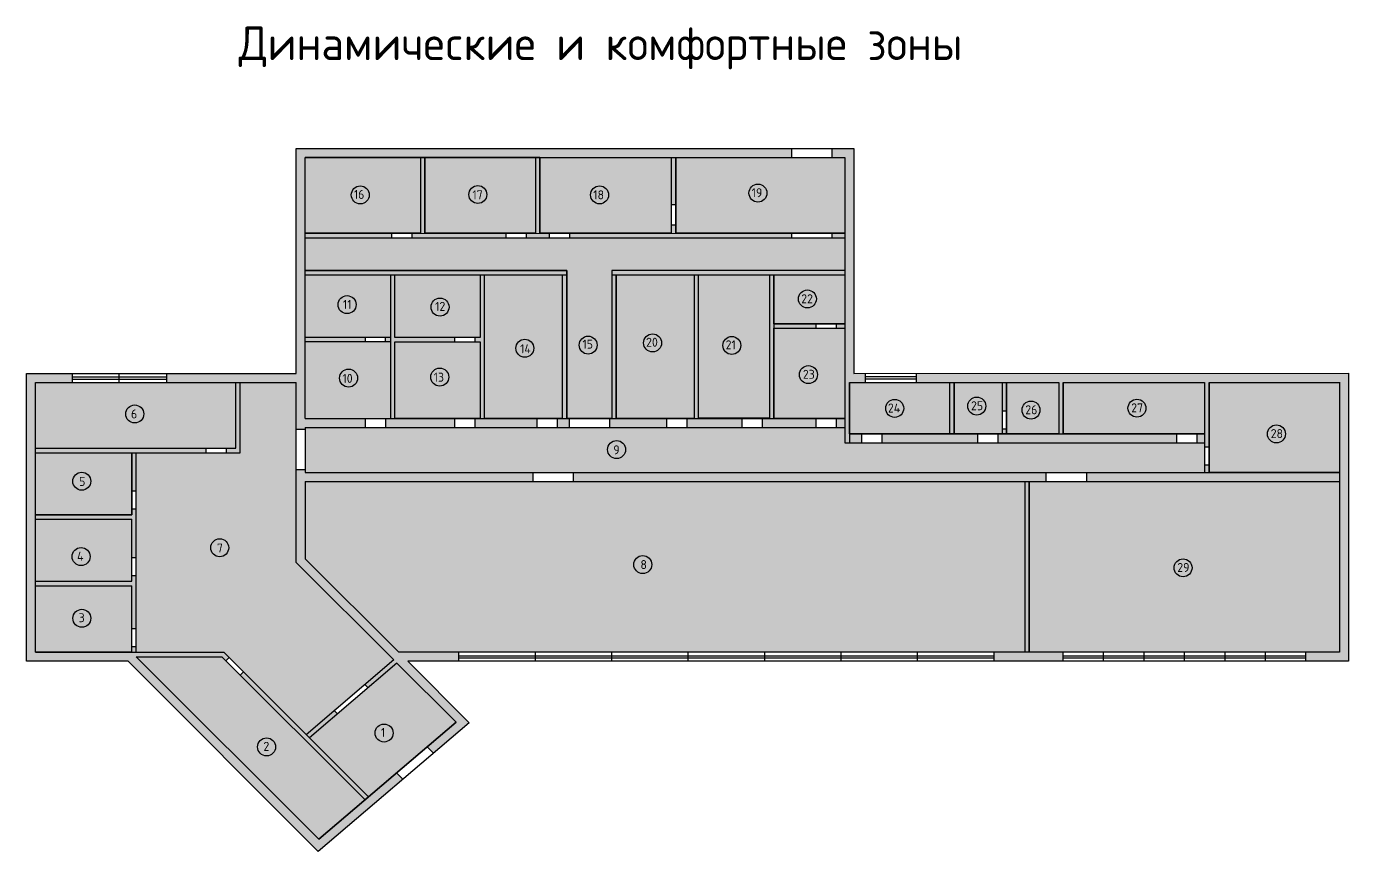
# Model space of a CAD drawing. Header units: millimetres. Extents: x 1 to 862718, y -200795 to 126771.
# Drawn here: x 600832 to 659632, y -67266 to -30575 of the extents above; entities that cross this region are included whole.
import ezdxf

# ---------------------------------------------------------------- set-up
doc = ezdxf.new("R2010")
doc.units = ezdxf.units.MM
doc.header["$MEASUREMENT"] = 0
doc.styles.get("Standard").update_dxf_attribs({"font": 'GOST Common.ttf'})

msp = doc.modelspace()

# ---------------------------------------------------------------- hatches: boundary and pattern name
at = {"true_color": 0x636466}
h = msp.add_hatch(color=251, dxfattribs=at)
h.dxf.hatch_style = 1
h.paths.add_polyline_path([(659632, -45999.6), (640395, -46002.3), (640395, -46402.3), (659232, -46399.6), (659232, -58406.5), (657723.5, -58406.5), (657723.5, -58806.5), (659632, -58806.5)])
h.paths.add_polyline_path([(659232, -50406.5), (647972.5, -50406.5), (647972.5, -50806.5), (659232, -50806.5)], flags=17)
h.paths.add_polyline_path([(653432, -46400.5), (653232, -46400.5), (653232, -49270.5), (653432, -49270.5)], flags=17)
h.paths.add_polyline_path([(653232, -48693), (652883.5, -48693), (652883.5, -49093), (653232, -49093)], flags=17)
h.paths.add_polyline_path([(653432, -50070.5), (653232, -50070.5), (653232, -50406.5), (653432, -50406.5)], flags=17)
h.paths.add_polyline_path([(602863.5, -46006.5), (600832, -46006.5), (600832, -58806.5), (605350.6, -58806.5), (613810.3, -67266.2), (617578.4, -64052.3), (617294.6, -63768.6), (613831.9, -66722.1), (605716.3, -58606.5), (609529, -58606.5), (609706.2, -58783.8), (609847.7, -58642.3), (609611.8, -58406.5), (605516.3, -58406.5), (605516.3, -58406.5), (601232, -58406.5), (601232, -46406.5), (602863.5, -46406.5)])
h.paths.add_polyline_path([(613419.4, -62214.1), (610484.1, -59278.7), (610342.6, -59420.2), (615889.5, -64967), (616042.2, -64836.8)], flags=17)
h.paths.add_polyline_path([(617309.4, -58885.9), (617167.5, -58744.1), (615888.2, -59838.9), (616029.9, -59980.6)], flags=17)
h.paths.add_polyline_path([(614670.1, -61144), (614528.6, -61002.6), (613278.1, -62072.8), (613419.4, -62214.1)], flags=17)
h.paths.add_polyline_path([(617795.7, -58806.5), (620051, -58806.5), (620051, -58406.5), (617395.7, -58406.5), (613232, -54242.8), (613232, -50806.5), (623347.4, -50806.5), (623347.4, -50406.5), (613232, -50406.5), (613232, -50296.5), (612832, -50296.5), (612832, -54408.5), (619937.7, -61514.2), (618656.4, -62607.1), (618940.1, -62890.8), (620526.7, -61537.5)])
h.paths.add_polyline_path([(646172.5, -50406.5), (645189, -50406.5), (629455.6, -50406.5), (625147.4, -50406.5), (625147.4, -50806.5), (646172.5, -50806.5)])
h.paths.add_polyline_path([(645432, -50806.5), (645232, -50806.5), (645232, -58406.5), (645432, -58406.5)], flags=17)
h.paths.add_polyline_path([(646940.5, -46401.4), (646740.5, -46401.4), (646740.5, -48693), (646940.5, -48693)], flags=16)
h.paths.add_polyline_path([(637433.6, -46402.7), (637233.6, -46402.8), (637233.6, -49093), (637433.6, -49093)])
h.paths.add_polyline_path([(637971, -48693), (637433.6, -48693), (637433.6, -49093), (637971, -49093)])
h.paths.add_polyline_path([(646923.5, -58406.5), (643851, -58406.5), (643851, -58806.5), (646923.5, -58806.5)], flags=0)
h.paths.add_polyline_path([(605716.3, -52025.5), (605516.3, -52025.5), (605516.3, -52288), (601232, -52288), (601232, -52488), (605516.3, -52488), (605516.3, -54184.5), (605716.3, -54184.5)], flags=17)
h.paths.add_polyline_path([(605716.3, -54984.5), (605516.3, -54984.5), (605516.3, -55247), (601232, -55247), (601232, -55447), (605516.3, -55447), (605516.3, -57344), (605716.3, -57344)], flags=17)
h.paths.add_polyline_path([(605716.3, -49529), (605516.3, -49529), (605516.3, -51225.5), (605716.3, -51225.5)], flags=17)
h.paths.add_polyline_path([(608829, -49329), (601232, -49329), (601232, -49529), (605516.3, -49529), (605716.3, -49529), (608829, -49529)], flags=17)
h.paths.add_polyline_path([(610344.5, -46406.5), (610144.5, -46406.5), (610144.5, -49329), (609729, -49329), (609729, -49529), (610344.5, -49529)], flags=17)
h.paths.add_polyline_path([(605716.3, -58144), (605516.3, -58144), (605516.3, -58406.5), (605716.3, -58406.5)], flags=17)
h.paths.add_polyline_path([(619882.6, -48010.1), (617220.9, -48010.1), (616793.5, -48010.1), (616793.6, -48409.5), (619882.6, -48409)], flags=17)
h.paths.add_polyline_path([(623538, -48008.5), (621009.9, -48008.9), (621009.9, -48010.1), (620782.6, -48010.1), (620782.6, -48408.9), (623538.1, -48408.5)], flags=17)
h.paths.add_polyline_path([(624969, -48008.3), (624438, -48008.3), (624438.1, -48408.3), (624969.1, -48408.3)], flags=17)
h.paths.add_polyline_path([(624864, -41421), (613232, -41422.8), (613232, -41622.8), (617020.9, -41622.8), (624864, -41621)], flags=17)
h.paths.add_polyline_path([(624864, -41621), (624665, -41621.1), (624665, -48008.3), (624865, -48008.3)], flags=17)
h.paths.add_polyline_path([(627066.5, -41620.7), (626865.5, -41620.7), (626866.5, -48008), (627066.5, -48007.9)], flags=17)
h.paths.add_polyline_path([(637232.8, -41419.1), (626865.5, -41420.7), (626865.5, -41620.7), (627066.5, -41620.7), (637232.8, -41619.1)], flags=17)
h.paths.add_polyline_path([(630722.1, -41620.1), (630523, -41620.1), (630523, -48007.4), (630723, -48007.4)], flags=17)
h.paths.add_polyline_path([(634073, -41619.6), (633873, -41619.6), (633874, -48006.9), (634074, -48006.8)], flags=17)
h.paths.add_polyline_path([(635938.5, -43794), (634073.3, -43794.3), (634073.4, -43994.4), (635938.6, -43994.1)], flags=17)
h.paths.add_polyline_path([(637233.2, -43793.8), (636838.5, -43793.9), (636838.6, -43993.9), (637233.2, -43993.9)], flags=17)
h.paths.add_polyline_path([(637233.6, -48006.3), (636839.1, -48006.4), (636839.2, -48406.4), (637233.6, -48406.3)], flags=17)
h.paths.add_polyline_path([(635939.1, -48006.5), (633546.5, -48006.9), (633546.5, -48406.9), (635939.2, -48406.5)], flags=17)
h.paths.add_polyline_path([(632646.5, -48007.1), (630202.5, -48007.4), (630202.6, -48407.4), (632646.5, -48407.1)], flags=17)
h.paths.add_polyline_path([(629302.5, -48007.6), (626769, -48008), (626769.1, -48408), (629302.6, -48407.6)], flags=17)
h.paths.add_polyline_path([(617220.9, -44606.6), (619882, -44606.6), (619882, -44406.6), (617220.9, -44406.6), (617220.9, -41622.8), (617020.9, -41622.8), (617020.9, -44406.6), (617020.9, -44606.6), (617020.9, -48009.5), (617220.9, -48009.5)], flags=17)
h.paths.add_polyline_path([(621209.9, -41621.9), (621009.9, -41621.9), (621009.9, -44406.6), (620782, -44406.6), (620782, -44606.6), (621009.9, -44606.6), (621009.9, -48008.9), (621209.9, -48008.8)], flags=17)
h.paths.add_polyline_path([(617020.9, -44406.6), (616792.9, -44406.6), (616793, -44606.6), (617020.9, -44606.6)], flags=17)
h.paths.add_polyline_path([(615892.9, -44406.6), (613231.9, -44406.6), (613231.9, -44606.6), (615893, -44606.6)], flags=17)
h.paths.add_polyline_path([(617066, -39775.3), (613232, -39775.8), (613232, -39975.8), (617066, -39975.2)], flags=17)
h.paths.add_polyline_path([(622153, -39774.6), (617966, -39775.2), (617966, -39975.1), (622153, -39974.4)], flags=17)
h.paths.add_polyline_path([(618550.8, -36406.5), (618350.8, -36406.5), (618351.2, -39775.1), (618551.2, -39775.1)], flags=17)
h.paths.add_polyline_path([(624087, -39774.3), (623053, -39774.4), (623053, -39974.3), (624087, -39974.1)], flags=17)
h.paths.add_polyline_path([(623669.5, -36406.5), (623469.5, -36406.5), (623470, -39774.4), (623670, -39774.3)], flags=17)
h.paths.add_polyline_path([(634870.6, -39772.8), (624987, -39774.2), (624987, -39974), (634870.6, -39972.4)], flags=17)
h.paths.add_polyline_path([(637232.5, -39772.4), (636670.6, -39772.5), (636670.6, -39972.2), (637232.6, -39972.1)], flags=17)
h.paths.add_polyline_path([(629706.4, -39392.4), (629506.4, -39392.4), (629506.5, -39773.5), (629706.5, -39773.5)], flags=17)
h.paths.add_polyline_path([(629706, -36406.5), (629506, -36406.5), (629506.3, -38492.4), (629706.3, -38492.4)], flags=17)
h.paths.add_polyline_path([(621234, -54908.7), (621914, -54908.7), (621914, -54026.9), (621234, -54026.9)], flags=25)
h.paths.add_polyline_path([(624268.5, -49915.7), (624748.5, -49915.7), (624748.5, -49033.9), (624268.5, -49033.9)], flags=9)
h.paths.add_polyline_path([(609160.2, -54189.2), (609640.2, -54189.2), (609640.2, -53307.4), (609160.2, -53307.4)], flags=25)
h.paths.add_polyline_path([(605342.5, -48227.2), (605822.5, -48227.2), (605822.5, -47345.4), (605342.5, -47345.4)], flags=25)
h.paths.add_polyline_path([(603035, -51227.7), (603515, -51227.7), (603515, -50345.9), (603035, -50345.9)], flags=25)
h.paths.add_polyline_path([(603015.5, -57289.2), (603495.5, -57289.2), (603495.5, -56407.4), (603015.5, -56407.4)], flags=24)
h.paths.add_polyline_path([(602964, -54332.7), (603484, -54332.7), (603484, -53450.9), (602964, -53450.9)], flags=25)
h.paths.add_polyline_path([(616456, -62389.7), (616856, -62389.7), (616856, -61507.9), (616456, -61507.9)], flags=25)
h.paths.add_polyline_path([(611232.5, -63008.7), (611712.5, -63008.7), (611712.5, -62126.9), (611232.5, -62126.9)], flags=24)
h.paths.add_polyline_path([(636670, -36006.5), (636670.1, -36406.5), (637232, -36406.5), (637233.6, -46402.8), (637433.6, -46402.7), (638137.8, -46402.6), (638137.8, -46002.6), (637633.5, -46002.7), (637631.9, -36006.5)])
h.paths.add_polyline_path([(634870.1, -36406.5), (634870, -36006.5), (612832.1, -36006.5), (612830.7, -46006.5), (607068, -46006.5), (607068, -46406.5), (612832, -46406.5), (612832, -48496.5), (613232, -48496.5), (613232, -48410.1), (615893.6, -48409.7), (615893.5, -48010.1), (613231.9, -48010.1), (613231.9, -44606.6), (613232, -36406.5)])
h.paths.add_polyline_path([(644027.5, -48693), (644027.5, -49093), (651983.5, -49093), (651983.5, -48693)])
h.paths.add_polyline_path([(643127.5, -49093), (643127.5, -48693), (638871, -48693), (638871, -49093)])
at = {"true_color": 0x139b48}
h = msp.add_hatch(color=114, dxfattribs=at)
h.dxf.hatch_style = 1
h.paths.add_polyline_path([(618351.2, -39775.1), (618350.8, -36406.5), (613232, -36406.5), (613232.5, -39775.8)])
h = msp.add_hatch(color=114, dxfattribs=at)
h.dxf.hatch_style = 1
h.paths.add_polyline_path([(618550.8, -36406.5), (618551.2, -39775.1), (623470, -39774.4), (623469.5, -36406.5)])
h = msp.add_hatch(color=114, dxfattribs=at)
h.dxf.hatch_style = 1
h.paths.add_polyline_path([(629506, -36406.5), (623669.5, -36406.5), (623670, -39774.3), (629506.5, -39773.5)])
at = {"true_color": 0xcd2027}
h = msp.add_hatch(color=242, dxfattribs=at)
h.dxf.hatch_style = 1
h.paths.add_polyline_path([(637232.5, -39772.4), (637232, -36406.5), (629706, -36406.5), (629706.5, -39773.5)])
at = {"true_color": 0x636466}
h = msp.add_hatch(color=251, dxfattribs=at)
h.dxf.hatch_style = 1
h.paths.add_polyline_path([(636670, -36006.5), (636670, -36406.5), (637232, -36406.5), (637233.6, -46402.8), (638137.8, -46402.6), (638137.8, -46002.6), (637633.5, -46002.7), (637631.9, -36006.5)])
at = {"true_color": 0x139b48}
h = msp.add_hatch(color=114, dxfattribs=at)
h.dxf.hatch_style = 1
h.paths.add_polyline_path([(653232, -49093), (637233.6, -49093), (637233.6, -48406.3), (613232, -48410.1), (613232, -50406.5), (629455.6, -50406.5), (645189, -50406.5), (653232, -50406.5)])
h.paths.add_polyline_path([(626865.5, -41420.7), (637232.8, -41419.1), (637232.6, -39972.1), (613231.5, -39975.8), (613231.3, -41422.8), (624864, -41421), (624865, -48008.3), (626866.5, -48008)])
at = {"true_color": 0xcd2027}
h = msp.add_hatch(color=242, dxfattribs=at)
h.dxf.hatch_style = 1
h.paths.add_polyline_path([(613231.9, -44406.6), (617020.9, -44406.6), (617020.9, -41622.8), (613231.9, -41622.8)])
at = {"true_color": 0x139b48}
h = msp.add_hatch(color=114, dxfattribs=at)
h.dxf.hatch_style = 1
h.paths.add_polyline_path([(617220.9, -44406.6), (621009.9, -44406.6), (621009.9, -41622.8), (617220.9, -41622.8)])
h = msp.add_hatch(color=114, dxfattribs=at)
h.dxf.hatch_style = 1
h.paths.add_polyline_path([(621209.9, -48008.8), (624438, -48008.3), (624438, -48008.3), (624665, -48008.3), (624664, -41622.8), (621209.9, -41622.8)])
h = msp.add_hatch(color=114, dxfattribs=at)
h.dxf.hatch_style = 1
h.paths.add_polyline_path([(630523, -41620.1), (627066.5, -41620.7), (627066.5, -48006.3), (627293.5, -48006.3), (630523, -48006.3)])
h = msp.add_hatch(color=114, dxfattribs=at)
h.dxf.hatch_style = 1
h.paths.add_polyline_path([(633873, -41619.6), (630722.1, -41620.1), (630723, -48007.4), (633874, -48006.9)])
at = {"true_color": 0xcd2027}
h = msp.add_hatch(color=242, dxfattribs=at)
h.dxf.hatch_style = 1
h.paths.add_polyline_path([(637233.2, -43793.8), (637232.8, -41619.1), (634073, -41619.6), (634073.3, -43794.3)])
at = {"true_color": 0x139b48}
h = msp.add_hatch(color=114, dxfattribs=at)
h.dxf.hatch_style = 1
h.paths.add_polyline_path([(637233.2, -43993.9), (634073.4, -43994.4), (634074, -48006.8), (637233.6, -48006.3), (637233.6, -46402.8)])
at = {"true_color": 0xcd2027}
h = msp.add_hatch(color=242, dxfattribs=at)
h.dxf.hatch_style = 1
h.paths.add_polyline_path([(613231.9, -48010.1), (617020.9, -48010.1), (617020.9, -44606.6), (613231.9, -44606.6)])
at = {"true_color": 0x139b48}
h = msp.add_hatch(color=114, dxfattribs=at)
h.dxf.hatch_style = 1
h.paths.add_polyline_path([(617220.9, -48010.1), (621009.9, -48010.1), (621009.9, -44606.6), (617220.9, -44606.6)])
at = {"true_color": 0xcd2027}
h = msp.add_hatch(color=242, dxfattribs=at)
h.dxf.hatch_style = 1
h.paths.add_polyline_path([(610144.5, -46406.5), (601232, -46406.5), (601232, -49329), (610144.5, -49329)])
h = msp.add_hatch(color=242, dxfattribs=at)
h.dxf.hatch_style = 1
h.paths.add_polyline_path([(612832, -46406.5), (610344.5, -46406.5), (610344.5, -49529), (605716.3, -49529), (605716.3, -58406.5), (609611.8, -58406.5), (613278.1, -62072.8), (617167.5, -58744.1), (612832, -54408.5)])
at = {"true_color": 0x93e085}
h = msp.add_hatch(color=81, dxfattribs=at)
h.dxf.hatch_style = 1
h.paths.add_polyline_path([(637433.6, -46402.8), (646740.5, -46402.8), (646740.5, -46401.4), (637433.6, -46402.7)])
at = {"true_color": 0xcd2027}
h = msp.add_hatch(color=242, dxfattribs=at)
h.dxf.hatch_style = 1
h.paths.add_polyline_path([(637433.6, -46402.8), (637433.6, -48693), (641887, -48693), (641887, -46402.8)])
at = {"true_color": 0x636466}
h = msp.add_hatch(color=251, dxfattribs=at)
h.dxf.hatch_style = 1
h.paths.add_polyline_path([(642087, -46402.8), (641887, -46402.8), (641887, -48693), (642087, -48693)])
h.paths.add_polyline_path([(644225.5, -47673), (644425.5, -47673), (644425.5, -46402.8), (644225.5, -46402.8)])
h.paths.add_polyline_path([(644425.5, -48473), (644225.5, -48473), (644225.5, -48693), (644425.5, -48693)])
at = {"true_color": 0xcd2027}
h = msp.add_hatch(color=242, dxfattribs=at)
h.dxf.hatch_style = 1
h.paths.add_polyline_path([(642087, -46402.8), (642087, -48693), (644225.5, -48693), (644225.5, -46402.8)])
h = msp.add_hatch(color=242, dxfattribs=at)
h.dxf.hatch_style = 1
h.paths.add_polyline_path([(644425.5, -46402.8), (644425.5, -48693), (646740.5, -48693), (646740.5, -46402.8)])
at = {"true_color": 0x139b48}
h = msp.add_hatch(color=114, dxfattribs=at)
h.dxf.hatch_style = 1
h.paths.add_polyline_path([(653232, -46400.5), (646940.5, -46401.4), (646940.5, -48693), (653232, -48693)])
h = msp.add_hatch(color=114, dxfattribs=at)
h.dxf.hatch_style = 1
h.paths.add_polyline_path([(659232, -46399.6), (653432, -46400.5), (653432, -50406.5), (659232, -50406.5)])
at = {"true_color": 0x5ceb92}
h = msp.add_hatch(color=113, dxfattribs=at)
h.dxf.hatch_style = 1
h.paths.add_polyline_path([(624665, -48008.3), (621209.9, -48008.3), (621209.9, -48008.8)])
at = {"true_color": 0xcd2027}
h = msp.add_hatch(color=242, dxfattribs=at)
h.dxf.hatch_style = 1
h.paths.add_polyline_path([(605516.3, -49529), (601232, -49529), (601232, -52288), (605516.3, -52288)])
h = msp.add_hatch(color=242, dxfattribs=at)
h.dxf.hatch_style = 1
h.paths.add_polyline_path([(645232, -50806.5), (613232, -50806.5), (613232, -54242.8), (617395.7, -58406.5), (645232, -58406.5)])
h = msp.add_hatch(color=242, dxfattribs=at)
h.dxf.hatch_style = 1
h.paths.add_polyline_path([(659232, -50806.5), (645432, -50806.5), (645432, -58406.5), (659232, -58406.5)])
h = msp.add_hatch(color=242, dxfattribs=at)
h.dxf.hatch_style = 1
h.paths.add_polyline_path([(601232, -52488), (601232, -55247), (605516.3, -55247), (605516.3, -52488)])
h = msp.add_hatch(color=242, dxfattribs=at)
h.dxf.hatch_style = 1
h.paths.add_polyline_path([(605516.3, -55447), (601232, -55447), (601232, -58406.5), (605516.3, -58406.5)])
h = msp.add_hatch(color=242, dxfattribs=at)
h.dxf.hatch_style = 1
h.paths.add_polyline_path([(609529, -58606.5), (605716.3, -58606.5), (613831.9, -66722.1), (615889.5, -64967)])
at = {"true_color": 0x636466}
h = msp.add_hatch(dxfattribs=at)
h.set_pattern_fill('ANSI31', color=251)
h.set_pattern_definition([(45, (0, -44913), (-0.088388347648, 0.088388347648), [])])
h.paths.add_polyline_path([(646923.5, -58406.5), (643851, -58406.5), (643851, -58806.5), (646923.5, -58806.5)])
at = {"true_color": 0xcd2027}
h = msp.add_hatch(color=242, dxfattribs=at)
h.dxf.hatch_style = 1
h.paths.add_polyline_path([(619937.7, -61514.2), (617309.4, -58885.9), (613419.4, -62214.1), (616042.2, -64836.8)])

# ---------------------------------------------------------------- linework, layer by layer
at = {"color": 18, "true_color": 0x000000}
for p, q in [((623669.5, -36406.5), (613232, -36405.1)), ((618350.8, -36405.8), (618351.2, -39773.9)), ((618550.8, -36405.8), (618551.2, -39773.8)), ((623469.5, -36406.5), (623470, -39774.6)), ((623669.5, -36406.5), (623670, -39774.5)), ((629506, -36406.5), (629506.5, -39773.7)), ((629706, -36406.5), (629706.5, -39773.7)), ((634870.1, -36406.5), (634870, -36006.5)), ((636670.1, -36406.5), (636670, -36006.5)), ((629506.3, -38492.4), (629706.3, -38492.4)), ((629506.4, -39392.4), (629706.4, -39392.4)), ((613231.5, -39975.8), (637232.6, -39972.1)), ((613231.6, -39775.8), (637232.5, -39772.4)), ((617066, -39775.3), (617066, -39975.2)), ((617966, -39775.2), (617966, -39975.1)), ((622153, -39774.7), (622153, -39974.4)), ((623053, -39774.6), (623053, -39974.3)), ((624087, -39774.3), (624087, -39974.1)), ((624987, -39774.2), (624987, -39974)), ((634870.6, -39972.4), (634870.6, -39772.8)), ((636670.6, -39972.2), (636670.6, -39772.5)), ((613232, -41422.8), (624864, -41421)), ((613232, -41622.8), (624864, -41621)), ((624664, -41624.6), (624665, -48008.3)), ((624864, -41421), (624865, -48008.3)), ((626865.5, -41420.7), (637232.8, -41419.1)), ((626865.5, -41420.7), (626866.5, -48008)), ((626865.5, -41620.7), (637232.8, -41619.1)), ((627066.5, -41619.1), (627066.5, -48006.3)), ((630723, -48006.3), (630722.1, -41620.3)), ((633873, -41607.1), (633874, -47994.9)), ((634073, -41607.1), (634074, -47994.8)), ((634073.4, -43794.3), (637233.2, -43793.8)), ((634073.4, -43994.4), (637233.3, -43993.9)), ((635938.5, -43794), (635938.6, -43994.1)), ((636838.5, -43793.9), (636838.6, -43993.9)), ((617020.9, -44606.6), (613230.9, -44606.1)), ((615892.9, -44406.6), (615893, -44606.6)), ((616792.9, -44406.6), (616793, -44606.6)), ((617020.9, -44406.6), (617020.9, -44606.6)), ((617020.9, -44606.6), (617021.5, -48009.5)), ((619882, -44606.6), (619882, -44406.6)), ((620782, -44606.6), (620782, -44406.6)), ((602863.5, -46006.5), (602863.5, -46406.5)), ((604955, -46406.5), (604955, -46006.5)), ((607068, -46006.5), (607068, -46406.5)), ((610144.5, -49329), (610144.5, -46406.5)), ((610344.5, -49529), (610344.5, -46406.5)), ((612832, -54408.5), (612832, -46406.5)), ((637233.6, -46402.8), (637233.6, -49093)), ((637433.6, -46402.8), (637433.6, -49093)), ((638137.8, -46002.6), (638137.8, -46394.5)), ((640395, -46002.3), (640395, -46394.5)), ((641887, -46402.8), (641887, -48693)), ((642087, -46402.8), (642087, -48693)), ((644225.5, -46402.8), (644225.5, -48693)), ((644425.5, -46402.8), (644425.5, -48693)), ((646740.5, -46406.5), (646740.5, -48693)), ((646940.5, -46406.5), (646940.5, -48693)), ((653232, -46406.5), (653232, -50406.5)), ((653432, -46406.5), (653432, -50406.5)), ((613231.9, -48010.1), (637233.6, -48006.3)), ((615893.5, -48009.7), (615893.6, -48409.7)), ((616793.5, -48009.5), (616793.6, -48409.5)), ((619882.6, -48409), (619882.6, -48009)), ((620782.6, -48408.9), (620782.6, -48008.9)), ((623538, -48008.4), (623538.1, -48408.5)), ((624438, -48008.3), (624438.1, -48408.3)), ((624969, -48008.3), (624969.1, -48408.3)), ((626769, -48008), (626769.1, -48408)), ((627066.5, -48006.3), (627293.5, -48006.3)), ((629302.5, -48006.3), (629302.6, -48407.9)), ((630202.5, -48006.2), (630202.6, -48407.8)), ((632646.5, -48007.1), (632646.5, -48407.1)), ((633546.5, -48006.9), (633546.5, -48406.9)), ((635939.1, -48006.5), (635939.2, -48406.6)), ((636839.1, -48006.4), (636839.2, -48406.4)), ((644225.5, -47673), (644425.5, -47673)), ((613232, -48496.5), (612832, -48496.5)), ((613232, -48410.1), (637233.6, -48406.3)), ((613232, -48410.1), (613232, -50406.5)), ((637433.6, -48693), (653232, -48693)), ((637971, -48693), (637971, -49093)), ((638871, -48693), (638871, -49093)), ((643127.5, -48693), (643127.5, -49093)), ((644027.5, -48693), (644027.5, -49093)), ((644225.5, -48473), (644425.5, -48473)), ((651983.5, -48693), (651983.5, -49093)), ((652883.5, -48693), (652883.5, -49093)), ((601232, -49329), (610144.5, -49329)), ((608829, -49529), (608829, -49329)), ((609729, -49529), (609729, -49329)), ((637233.6, -49093), (653232, -49093)), ((653232, -49270.5), (653432, -49270.5)), ((601232, -49529), (610344.5, -49529)), ((605516.3, -52288), (605516.3, -49529)), ((605716.3, -58406.5), (605716.3, -49529)), ((613232, -50296.5), (612832, -50296.5)), ((613232, -50406.5), (629455.6, -50406.5)), ((623347.4, -50406.5), (623347.4, -50806.5)), ((625147.4, -50406.5), (625147.4, -50806.5)), ((629455.6, -50406.5), (645189, -50406.5)), ((645189, -50406.5), (659232, -50406.5)), ((646172.5, -50406.5), (646172.5, -50806.5)), ((647972.5, -50406.5), (647972.5, -50806.5)), ((653232, -50070.5), (653432, -50070.5)), ((653232, -50206.5), (653233.5, -50206.5)), ((653232, -50406.5), (653233.6, -50406.5)), ((653232, -50406.5), (653233.6, -50406.5)), ((613232, -50806.5), (659232, -50806.5)), ((613232, -50806.5), (613232, -54242.8)), ((645232, -50806.5), (645232, -58406.5)), ((645432, -50806.5), (645432, -58406.5)), ((605516.3, -51225.5), (605716.3, -51225.5)), ((601232, -52288), (605516.3, -52288)), ((605516.3, -52025.5), (605716.3, -52025.5)), ((601232, -52488), (605516.3, -52488)), ((605516.3, -55247), (605516.3, -52488)), ((605516.3, -54184.5), (605716.3, -54184.5)), ((612832, -54408.5), (617167.5, -58744.1)), ((617395.7, -58406.5), (613232, -54242.8)), ((601232, -55247), (605516.3, -55247)), ((605516.3, -54984.5), (605716.3, -54984.5)), ((601232, -55447), (605516.3, -55447)), ((605516.3, -58406.5), (605516.3, -55447)), ((605516.3, -57344), (605716.3, -57344)), ((605516.3, -58144), (605716.3, -58144)), ((601232, -58406.5), (605516.3, -58406.5)), ((605516.3, -58406.5), (609611.8, -58406.5)), ((605516.3, -58406.5), (605716.3, -58406.5)), ((605716.3, -58606.5), (613831.9, -66722.1)), ((605716.3, -58606.5), (609529, -58606.5)), ((605716.3, -58606.5), (613831.9, -66722.1)), ((609529, -58606.5), (615889.5, -64967)), ((609611.8, -58406.5), (616042.2, -64836.8)), ((609706.2, -58783.8), (609847.7, -58642.3)), ((617167.5, -58744.1), (613278.1, -62072.8)), ((620051, -58406.5), (620051, -58806.5)), ((623451, -58406.5), (623451, -58806.5)), ((626851, -58406.5), (626851, -58806.5)), ((630251, -58406.5), (630251, -58806.5)), ((633651, -58406.5), (633651, -58806.5)), ((637051, -58406.5), (637051, -58806.5)), ((640451, -58406.5), (640451, -58806.5)), ((642196.8, -58404), (642196.8, -58406.5)), ((643851, -58406.5), (643851, -58806.5)), ((644454, -58404), (644454, -58406.5)), ((646923.5, -58406.5), (646923.5, -58806.5)), ((648723.5, -58406.5), (648723.5, -58806.5)), ((650523.5, -58406.5), (650523.5, -58806.5)), ((652323.5, -58406.5), (652323.5, -58806.5)), ((654123.5, -58406.5), (654123.5, -58806.5)), ((655923.5, -58406.5), (655923.5, -58806.5)), ((657723.5, -58406.5), (657723.5, -58806.5)), ((610342.6, -59420.2), (610484.1, -59278.7)), ((617309.4, -58885.9), (613419.4, -62214.1)), ((646147.8, -58806.5), (646147.8, -58807.5)), ((615888.4, -59839.1), (616029.9, -59980.6)), ((614528.6, -61002.6), (614670.1, -61144)), ((619937.7, -61514.2), (613831.9, -66722.1)), ((613831.9, -66722.1), (619937.7, -61514.2)), ((618656.4, -62607.1), (618940.1, -62890.8)), ((617294.6, -63768.6), (617578.4, -64052.3))]:
    msp.add_line(p, q, dxfattribs=at)
at = {"color": 152, "true_color": 0x2776bb}
for p, q in [((602863.5, -46156.5), (607068, -46156.5)), ((602863.5, -46256.5), (607068, -46256.5)), ((638137.8, -46144.5), (640395, -46144.5)), ((638137.8, -46244.5), (640395, -46244.5)), ((620051, -58556.5), (643851, -58556.5)), ((620051, -58656.5), (643851, -58656.5)), ((646923.5, -58557.5), (657723.5, -58557.5)), ((646923.5, -58657.5), (657723.5, -58657.5))]:
    msp.add_line(p, q, dxfattribs=at)
at = {"color": 18, "true_color": 0x000000}
for points in [[(617795.7, -58806.5), (620526.7, -61537.5), (613810.3, -67266.2), (605350.6, -58806.5), (600832, -58806.5), (600832, -46006.5), (612830.7, -46006.5), (612832.1, -36006.5), (637631.9, -36006.5), (637633.5, -46002.7), (659632, -45999.6), (659632, -58806.5)], [(613232, -36405.1), (618351.2, -36405.1), (618351.2, -39773.9), (613232, -39773.9)], [(618550.8, -36405.8), (623470, -36405.8), (623470, -39774.6), (618550.8, -39774.6)], [(623669.5, -36406.5), (629506.5, -36406.5), (629506.5, -39773.7), (623669.5, -39773.7)], [(629706, -36406.5), (637232.5, -36406.5), (637232.5, -39772.4), (629706, -39772.4)], [(613231.9, -41622.8), (617020.9, -41622.8), (617020.9, -44406.6), (613231.9, -44406.6)], [(617220.9, -41622.8), (621009.9, -41622.8), (621009.9, -44406.6), (617220.9, -44406.6)], [(621209.9, -41622.8), (624665, -41622.8), (624665, -48008.3), (621209.9, -48008.3)], [(621209.9, -41622.8), (624665, -41622.8), (624665, -48008.3), (621209.9, -48008.3)], [(627066.5, -41619.1), (630523, -41619.1), (630523, -48006.3), (627066.5, -48006.3)], [(630722.1, -41620.3), (633874, -41620.3), (633874, -47994.9), (630722.1, -47994.9)], [(634073, -41619.6), (637233.2, -41619.6), (637233.2, -43793.8), (634073, -43793.8)], [(634073.4, -43994.4), (637233.6, -43994.4), (637233.6, -48006.3), (634073.4, -48006.3)], [(617220.9, -44606.6), (621009.9, -44606.6), (621009.9, -48010.1), (617220.9, -48010.1)], [(637433.6, -46402.8), (646740.5, -46402.8), (646740.5, -48693), (637433.6, -48693)], [(637433.6, -46402.8), (641887, -46402.8), (641887, -48693), (637433.6, -48693)], [(642087, -46402.8), (644225.5, -46402.8), (644225.5, -48693), (642087, -48693)], [(644425.5, -46402.8), (646740.5, -46402.8), (646740.5, -48693), (644425.5, -48693)], [(646940.5, -46406.5), (653232, -46406.5), (653232, -48693), (646940.5, -48693)], [(653432, -46406.5), (659232, -46406.5), (659232, -50406.5), (653432, -50406.5)], [(601232, -49529), (605516.3, -49529), (605516.3, -52288), (601232, -52288)], [(645432, -50806.5), (659232, -50806.5), (659232, -58406.5), (645432, -58406.5)]]:
    msp.add_lwpolyline(points, close=True, dxfattribs=at)
for points in [[(613233.8, -48010.1), (613232, -36406.5), (637232, -36406.5), (637233.6, -46402.8)], [(626866.5, -48008), (624865, -48008.3), (624864, -41421), (613232, -41422.8), (613231.5, -39975.8), (637232.6, -39972.1), (637232.8, -41419.1), (626865.5, -41420.7), (626866.5, -48008)], [(621209.9, -48008.3), (621209.9, -41622.8), (624665, -41622.8), (624665, -48008.3), (624438, -48008.3)], [(630523, -41619.1), (630523, -48006.3)], [(605516.3, -58406.5), (601232, -58406.5), (601232, -46406.5), (612832, -46406.5)], [(659232, -46399.6), (659232, -58406.5), (617395.7, -58406.5)], [(605516.3, -58406.5), (605516.3, -58406.5), (601232, -58406.5)], [(619937.7, -61514.2), (619937.7, -61514.2), (613831.9, -66722.1), (605716.3, -58606.5)], [(605716.3, -58606.5), (609529, -58606.5), (615889.5, -64967), (613831.9, -66722.1), (605716.3, -58606.5)], [(616042.2, -64836.8), (619937.7, -61514.2), (617309.4, -58885.9), (613419.4, -62214.1), (616042.2, -64836.8)]]:
    msp.add_lwpolyline(points, dxfattribs=at)
for centre in [(633365.9, -37984.4), (615680, -38067.4), (620907.5, -38049.4), (626321.4, -38064.4), (635563.4, -42693.4), (615091.9, -42946.9), (619225, -43054), (622996.9, -44885.5), (625813.4, -44746.9), (628679.4, -44648.9), (632203.4, -44761.4), (615157.9, -46212.9), (619211.9, -46166.4), (635609.4, -46059.4), (605648.4, -47808.9), (639445.9, -47558.4), (643096.3, -47457.4), (645508.9, -47636.4), (650221.9, -47549.9), (656425.4, -48695.9), (627077, -49392.5), (603293.9, -50797.4), (609426.9, -53755.9), (603263.4, -54147.9), (628244.4, -54505.4), (652271, -54649), (603295.9, -56894.9), (616736.4, -61995.4), (611512.9, -62614.4)]:
    msp.add_circle(centre, 400, dxfattribs=at)

# ---------------------------------------------------------------- texts
at = {"insert": (610266.5, -30573.5), "char_height": 1500, "attachment_point": 1}
msp.add_mtext_dynamic_manual_height_columns('Динамичеcкие и комфортные зоны', width=31741, gutter_width=1, heights=[0], dxfattribs=at)
at = {"color": 18, "true_color": 0x000000, "char_height": 400, "attachment_point": 1}
for s, width, insert in [('16', 500, (615393.6, -37844)), ('17', 500, (620666.1, -37861)), ('18', 500, (626041, -37862.5)), ('19', 500, (633087.5, -37769)), ('11', 500, (614908.5, -42735.5)), ('12', 500, (619008.6, -42824.6)), ('22', 500, (635289, -42485.5)), ('15', 500, (625561.5, -44503.5)), ('20', 500, (628390, -44418)), ('21', 500, (631928, -44532.5)), ('14', 500, (622787.5, -44707.1)), ('23', 500, (635363, -45844.5)), ('10', 500, (614888, -46025.5)), ('13', 500, (618944.5, -45972.5)), ('6', 400, (605482.5, -47606)), ('24', 500, (639146, -47343.5)), ('25', 500, (642839.9, -47242.5)), ('2{\\fGOST Common|b0|i0|c238|p34;6}', 500, (645252.5, -47421.5)), ('27', 500, (649965.5, -47335)), ('28', 500, (656169, -48481)), ('9', 500, (626933.6, -49203.1)), ('5', 400, (603175, -50606.5)), ('4', 8607, (603083, -53934.5)), ('7', 400, (609302, -53568)), ('8', 400, (628139, -54305)), ('29', 500, (652014.6, -54434.1)), ('3', 8607, (603155.5, -56668)), ('1', 400, (616596, -61768.5)), ('2', 400, (611372.5, -62387.5))]:
    msp.add_mtext_dynamic_manual_height_columns(s, width=width, gutter_width=1, heights=[0], dxfattribs=dict(at, insert=insert))

doc.saveas('drawing.dxf')
